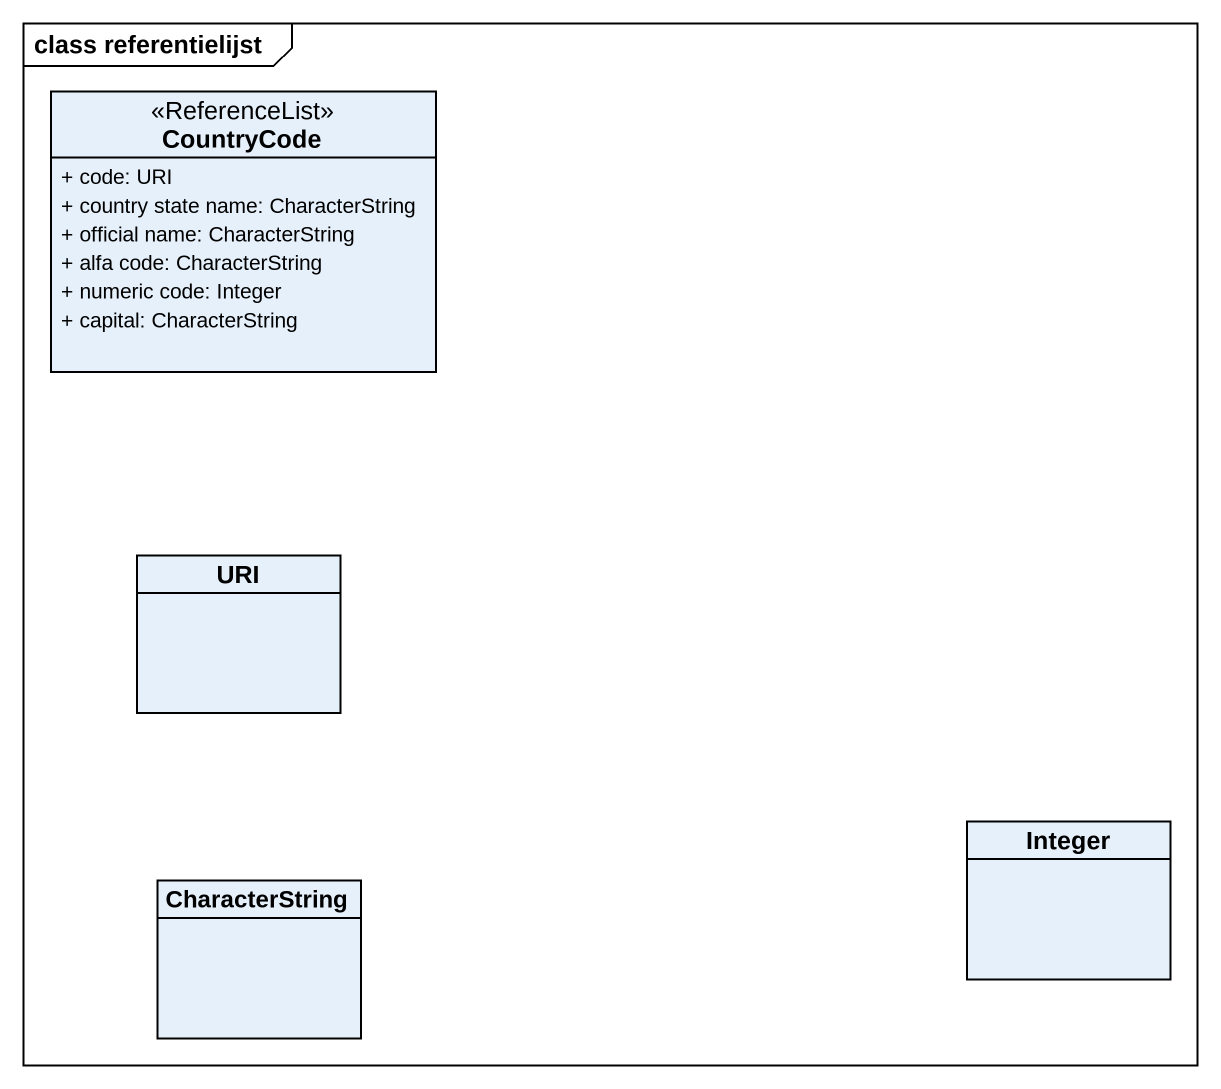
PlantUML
@startuml
mainframe class referentielijst
hide circle
hide empty members
skinparam classAttributeIconSize 0
class CountryCode <<ReferenceList>> {
  + code: URI
  + country state name: CharacterString
  + official name: CharacterString
  + alfa code: CharacterString
  + numeric code: Integer
  + capital: CharacterString
}
class URI
class Integer
class CharacterString
@enduml
